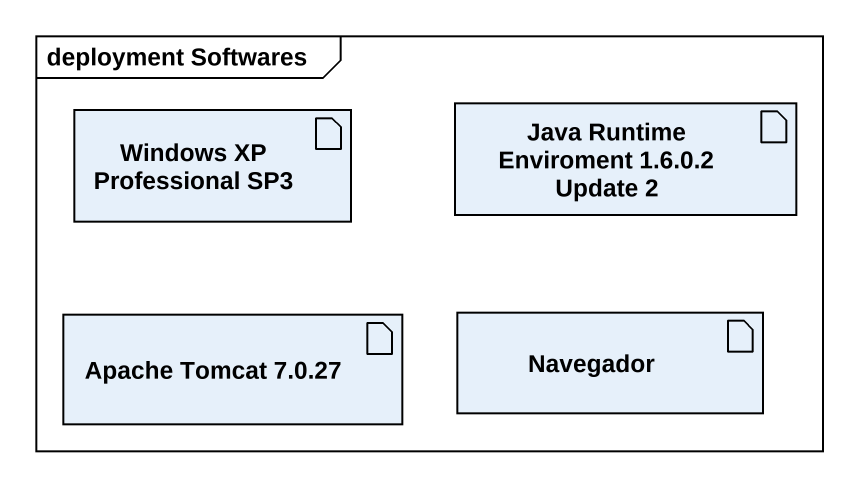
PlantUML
@startuml
mainframe deployment Softwares
artifact "Windows XP Professional SP3" as Windows_XP_Professional_SP3
artifact "Java Runtime Enviroment 1.6.0.2 Update 2" as Java_Runtime_Enviroment_1_6
artifact "Apache Tomcat 7.0.27" as Apache_Tomcat_7_0_27
artifact Navegador
@enduml
